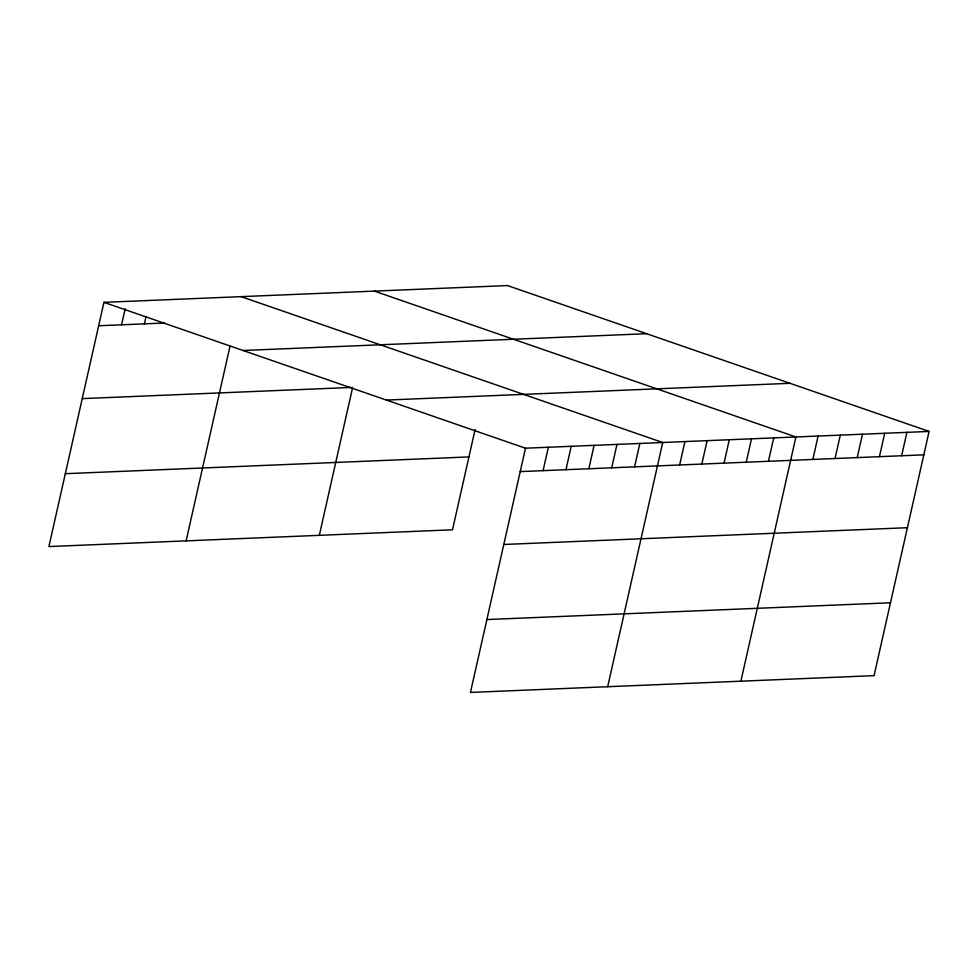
<?xml version="1.0" encoding="UTF-8"?>
<svg xmlns="http://www.w3.org/2000/svg" width="978" height="978" viewBox="0 0 978 978"><rect width="100%" height="100%" fill="white"/><g stroke="black" fill="none" stroke-linecap="round" stroke-linejoin="round"><path stroke-width="1.47" d="M929.1 431.432L525.492 448.205L470.455 692.424L874.063 675.651L929.1 431.432L507.545 285.576L103.937 302.349L48.9 546.568L452.508 529.795L475.112 429.489M121.529 324.806L125.16 308.718M144.402 323.852L146.052 316.542M186.126 540.871L229.977 346.285M319.317 535.333L352.655 387.386M543.083 470.662L548.365 447.252M565.956 469.709L571.225 446.31M588.829 468.755L594.098 445.357M611.702 467.802L616.971 444.403M634.575 466.861L639.844 443.45M607.68 686.715L662.717 442.508L241.163 296.652M679.637 464.978L684.918 441.579M701.837 464.061L707.118 440.662M724.038 463.132L729.307 439.733M746.238 462.215L751.507 438.816M768.439 461.298L773.708 437.887M740.872 681.189L795.909 436.97L374.354 291.114M812.828 459.452L818.109 436.041M835.029 458.523L840.31 435.124M857.229 457.606L862.498 434.195M879.43 456.677L884.699 433.278M901.63 455.76L906.899 432.349M98.668 325.76L164.231 323.033M243.045 350.491L646.666 333.706M82.238 398.621L351.175 387.447M386.371 400.075L789.992 383.303M65.318 473.694L468.939 456.922M520.21 471.604L923.831 454.831M503.792 544.477L907.401 527.704M486.873 619.551L890.481 602.778M103.937 302.349L525.492 448.205"/></g></svg>
